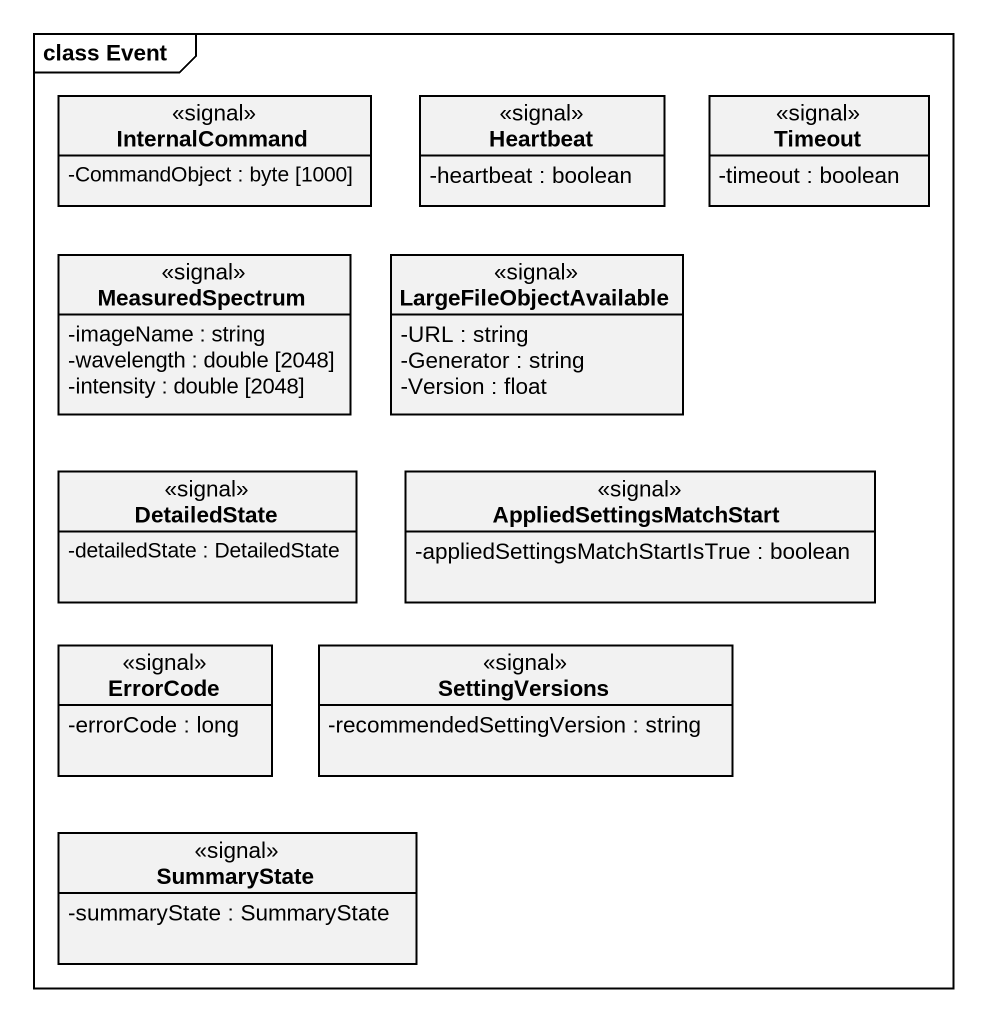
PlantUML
@startuml
mainframe class Event
hide circle
hide empty members
skinparam classAttributeIconSize 0
class InternalCommand <<signal>> {
  -CommandObject : byte [1000]
}
class Heartbeat <<signal>> {
  -heartbeat : boolean
}
class Timeout <<signal>> {
  -timeout : boolean
}
class MeasuredSpectrum <<signal>> {
  -imageName : string
  -wavelength : double [2048]
  -intensity : double [2048]
}
class LargeFileObjectAvailable <<signal>> {
  -URL : string
  -Generator : string
  -Version : float
}
class DetailedState <<signal>> {
  -detailedState : DetailedState
}
class AppliedSettingsMatchStart <<signal>> {
  -appliedSettingsMatchStartIsTrue : boolean
}
class ErrorCode <<signal>> {
  -errorCode : long
}
class SettingVersions <<signal>> {
  -recommendedSettingVersion : string
}
class SummaryState <<signal>> {
  -summaryState : SummaryState
}
@enduml
